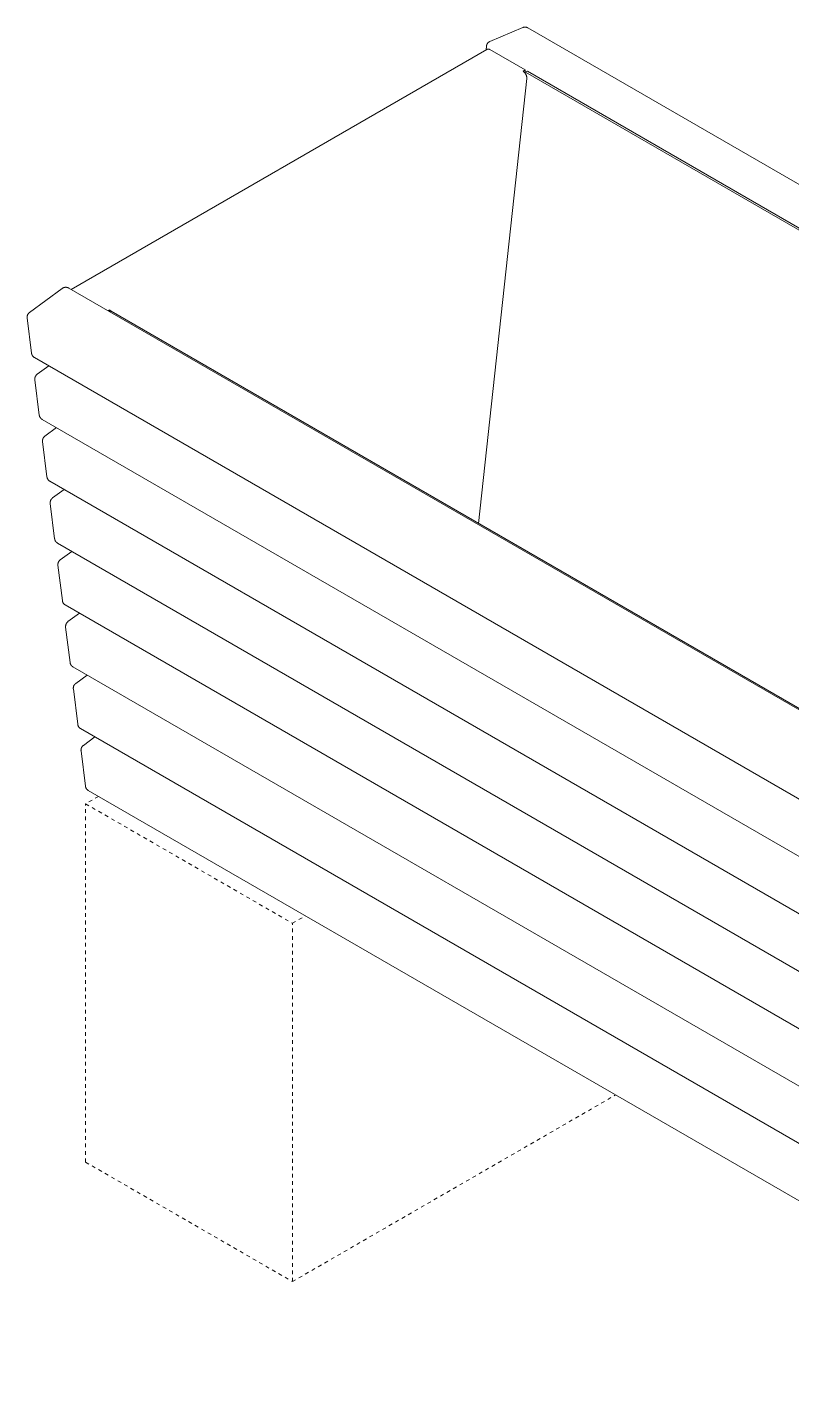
# Model space of a CAD drawing. Header units: inches. Extents: x -5 to 144, y -3 to 70.
# Drawn here: x 103 to 123.59, y 33.65 to 70.14 of the extents above; entities that cross this region are included whole.
import ezdxf

# ---------------------------------------------------------------- set-up
doc = ezdxf.new("R2010")
doc.units = ezdxf.units.IN
doc.linetypes.add('HIDDEN', pattern=[1.905, 1.27, -0.635])
doc.layers.add('ZANO_R', color=7, linetype='Continuous', lineweight=0)
doc.layers.add('ZANO_R_przerywana', color=250, linetype='HIDDEN', lineweight=0)

msp = doc.modelspace()

# ---------------------------------------------------------------- linework, layer by layer
at = {"layer": 'ZANO_R'}
for p, q in [((115.46377, 69.74987), (116.34671, 70.12288)), ((116.34671, 70.12288), (116.35171, 70.12489)), ((116.35171, 70.12489), (116.35677, 70.12673)), ((116.35677, 70.12673), (116.36189, 70.12839)), ((116.36189, 70.12839), (116.36706, 70.12988)), ((116.36706, 70.12988), (116.37229, 70.13119)), ((116.37229, 70.13119), (116.37755, 70.13232)), ((116.37755, 70.13232), (116.38285, 70.13327)), ((116.38285, 70.13327), (116.38818, 70.13404)), ((116.38818, 70.13404), (116.39354, 70.13463)), ((116.39354, 70.13463), (116.39891, 70.13503)), ((116.39891, 70.13503), (116.40429, 70.13525)), ((116.40429, 70.13525), (116.40967, 70.13528)), ((116.40967, 70.13528), (116.41505, 70.13514)), ((116.41505, 70.13514), (116.42043, 70.1348)), ((116.42043, 70.1348), (116.42579, 70.13429)), ((116.42579, 70.13429), (116.43113, 70.13359)), ((116.43113, 70.13359), (116.43644, 70.1327)), ((116.43644, 70.1327), (116.44172, 70.13164)), ((116.44172, 70.13164), (116.44696, 70.1304)), ((116.44696, 70.1304), (116.45215, 70.12898)), ((116.45215, 70.12898), (116.4573, 70.12738)), ((116.4573, 70.12738), (116.46238, 70.1256)), ((116.46238, 70.1256), (116.4674, 70.12366)), ((116.4674, 70.12366), (116.47235, 70.12154)), ((116.47235, 70.12154), (116.47723, 70.11926)), ((116.47723, 70.11926), (116.48203, 70.11681)), ((116.48203, 70.11681), (116.48674, 70.1142)), ((116.48674, 70.1142), (144.10289, 54.17)), ((115.39406, 69.69221), (115.39713, 69.69665)), ((115.39713, 69.69665), (115.40035, 69.70098)), ((115.40035, 69.70098), (115.40372, 69.70519)), ((115.40372, 69.70519), (115.40723, 69.70929)), ((115.40723, 69.70929), (115.41088, 69.71327)), ((115.41088, 69.71327), (115.41467, 69.71712)), ((115.41467, 69.71712), (115.41858, 69.72084)), ((115.41858, 69.72084), (115.42262, 69.72442)), ((115.42262, 69.72442), (115.42678, 69.72786)), ((115.42678, 69.72786), (115.43105, 69.73115)), ((115.43105, 69.73115), (115.43544, 69.7343)), ((115.43544, 69.7343), (115.43993, 69.7373)), ((115.43993, 69.7373), (115.44452, 69.74014)), ((115.44452, 69.74014), (115.44921, 69.74282)), ((115.44921, 69.74282), (115.45398, 69.74534)), ((115.45398, 69.74534), (115.45884, 69.74769)), ((115.45884, 69.74769), (115.46377, 69.74987)), ((104.18827, 63.07411), (115.3809, 69.53617)), ((115.35772, 69.52279), (115.3685, 69.62185)), ((115.3685, 69.62185), (115.36918, 69.62721)), ((115.36918, 69.62721), (115.37004, 69.63254)), ((115.37004, 69.63254), (115.37108, 69.63783)), ((115.37108, 69.63783), (115.3723, 69.64309)), ((115.3723, 69.64309), (115.3737, 69.6483)), ((115.3737, 69.6483), (115.37528, 69.65347)), ((115.37528, 69.65347), (115.37704, 69.65857)), ((115.37704, 69.65857), (115.37897, 69.66361)), ((115.37897, 69.66361), (115.38107, 69.66858)), ((115.38362, 69.53738), (115.3809, 69.53617)), ((115.38107, 69.66858), (115.38334, 69.67348)), ((115.38334, 69.67348), (115.38578, 69.6783)), ((115.38638, 69.53848), (115.38362, 69.53738)), ((115.38578, 69.6783), (115.38838, 69.68303)), ((115.38918, 69.53949), (115.38638, 69.53848)), ((115.38838, 69.68303), (115.39114, 69.68767)), ((115.39201, 69.5404), (115.38918, 69.53949)), ((115.39114, 69.68767), (115.39406, 69.69221)), ((115.39487, 69.54122), (115.39201, 69.5404)), ((115.39775, 69.54193), (115.39487, 69.54122)), ((115.40066, 69.54255), (115.39775, 69.54193)), ((115.40359, 69.54306), (115.40066, 69.54255)), ((115.40654, 69.54348), (115.40359, 69.54306)), ((115.40949, 69.54379), (115.40654, 69.54348)), ((115.41246, 69.54399), (115.40949, 69.54379)), ((115.41543, 69.5441), (115.41246, 69.54399)), ((115.4184, 69.5441), (115.41543, 69.5441)), ((115.42138, 69.544), (115.4184, 69.5441)), ((115.42434, 69.5438), (115.42138, 69.544)), ((115.4273, 69.54349), (115.42434, 69.5438)), ((115.43025, 69.54309), (115.4273, 69.54349)), ((115.43318, 69.54258), (115.43025, 69.54309)), ((115.43609, 69.54197), (115.43318, 69.54258)), ((115.43897, 69.54126), (115.43609, 69.54197)), ((115.44183, 69.54045), (115.43897, 69.54126)), ((115.44467, 69.53954), (115.44183, 69.54045)), ((115.44746, 69.53853), (115.44467, 69.53954)), ((115.45023, 69.53743), (115.44746, 69.53853)), ((115.45295, 69.53623), (115.45023, 69.53743)), ((115.45563, 69.53494), (115.45295, 69.53623)), ((115.45826, 69.53356), (115.45563, 69.53494)), ((115.46084, 69.53209), (115.45826, 69.53356)), ((115.46337, 69.53053), (115.46084, 69.53209)), ((115.46337, 69.53053), (116.4099, 68.98406)), ((116.4099, 68.98406), (116.35422, 68.95191)), ((116.4099, 68.98406), (116.4099, 68.91977)), ((116.45811, 68.75473), (115.15423, 56.77787)), ((116.36112, 68.94683), (116.35422, 68.95191)), ((116.36783, 68.94152), (116.36112, 68.94683)), ((116.37436, 68.93598), (116.36783, 68.94152)), ((116.3807, 68.93021), (116.37436, 68.93598)), ((116.38682, 68.92423), (116.3807, 68.93021)), ((116.39274, 68.91804), (116.38682, 68.92423)), ((116.39844, 68.91164), (116.39274, 68.91804)), ((116.4099, 68.91977), (116.39802, 68.91291)), ((116.40391, 68.90506), (116.39844, 68.91164)), ((116.40915, 68.89828), (116.40391, 68.90506)), ((116.41416, 68.89133), (116.40915, 68.89828)), ((116.41739, 68.9241), (116.41389, 68.89201)), ((116.41892, 68.88421), (116.41416, 68.89133)), ((116.41739, 68.9241), (116.47257, 68.94742)), ((141.91779, 54.20144), (116.41739, 68.9241)), ((116.42342, 68.87693), (116.41892, 68.88421)), ((116.42768, 68.86949), (116.42342, 68.87693)), ((116.43167, 68.86192), (116.42768, 68.86949)), ((116.4354, 68.85421), (116.43167, 68.86192)), ((116.43885, 68.84637), (116.4354, 68.85421)), ((116.44204, 68.83842), (116.43885, 68.84637)), ((116.44494, 68.83036), (116.44204, 68.83842)), ((116.44756, 68.82221), (116.44494, 68.83036)), ((116.4499, 68.81397), (116.44756, 68.82221)), ((116.45195, 68.80565), (116.4499, 68.81397)), ((116.45371, 68.79727), (116.45195, 68.80565)), ((116.45518, 68.78883), (116.45371, 68.79727)), ((116.45636, 68.78035), (116.45518, 68.78883)), ((116.45724, 68.77183), (116.45636, 68.78035)), ((116.45782, 68.76329), (116.45724, 68.77183)), ((116.45811, 68.75473), (116.45782, 68.76329)), ((141.97297, 54.22475), (116.47257, 68.94742)), ((103.99298, 63.12507), (103.99808, 63.1267)), ((103.99808, 63.1267), (104.00323, 63.12815)), ((104.00323, 63.12815), (104.00843, 63.12943)), ((104.00843, 63.12943), (104.01366, 63.13053)), ((104.01366, 63.13053), (104.01894, 63.13145)), ((104.01894, 63.13145), (104.02424, 63.13219)), ((104.02424, 63.13219), (104.02956, 63.13276)), ((104.02956, 63.13276), (104.0349, 63.13314)), ((104.0349, 63.13314), (104.04025, 63.13334)), ((104.04025, 63.13334), (104.0456, 63.13335)), ((104.0456, 63.13335), (104.05095, 63.13319)), ((104.05095, 63.13319), (104.05629, 63.13284)), ((104.05629, 63.13284), (104.06162, 63.13232)), ((104.06162, 63.13232), (104.06692, 63.13161)), ((104.06692, 63.13161), (104.0722, 63.13072)), ((104.0722, 63.13072), (104.07745, 63.12965)), ((104.07745, 63.12965), (104.08265, 63.12841)), ((104.08265, 63.12841), (104.08781, 63.12699)), ((104.08781, 63.12699), (104.09292, 63.12539)), ((103.06746, 62.45643), (103.9504, 63.10295)), ((103.9504, 63.10295), (103.95477, 63.10604)), ((103.95477, 63.10604), (103.95924, 63.10897)), ((103.95924, 63.10897), (103.96381, 63.11176)), ((103.96381, 63.11176), (103.96848, 63.11439)), ((103.96848, 63.11439), (103.97323, 63.11685)), ((103.97323, 63.11685), (103.97806, 63.11916)), ((103.97806, 63.11916), (103.98296, 63.1213)), ((103.98296, 63.1213), (103.98794, 63.12327)), ((103.98794, 63.12327), (103.99298, 63.12507)), ((104.09292, 63.12539), (104.09797, 63.12362)), ((104.09797, 63.12362), (104.10296, 63.12168)), ((104.10296, 63.12168), (104.10788, 63.11958)), ((104.10788, 63.11958), (104.11273, 63.1173)), ((104.11273, 63.1173), (104.11749, 63.11487)), ((104.11749, 63.11487), (104.12217, 63.11227)), ((104.12217, 63.11227), (131.73833, 47.16808)), ((103.017, 62.39424), (103.01931, 62.39912)), ((103.01931, 62.39912), (103.02178, 62.40392)), ((103.02178, 62.40392), (103.02442, 62.40863)), ((103.02442, 62.40863), (103.02721, 62.41324)), ((103.02721, 62.41324), (103.03017, 62.41776)), ((103.03017, 62.41776), (103.03327, 62.42218)), ((103.03327, 62.42218), (103.03653, 62.42648)), ((103.03653, 62.42648), (103.03993, 62.43068)), ((103.03993, 62.43068), (103.04347, 62.43475)), ((103.04347, 62.43475), (103.04715, 62.4387)), ((103.04715, 62.4387), (103.05097, 62.44252)), ((103.05097, 62.44252), (103.05491, 62.4462)), ((103.05491, 62.4462), (103.05897, 62.44975)), ((103.05897, 62.44975), (103.06316, 62.45316)), ((103.06316, 62.45316), (103.06746, 62.45643)), ((105.21867, 62.5228), (105.18092, 62.501)), ((105.21867, 62.5228), (105.22452, 62.51947)), ((105.21867, 62.47921), (105.21867, 62.5228)), ((105.22452, 62.51947), (105.23025, 62.51594)), ((105.23025, 62.51594), (105.23585, 62.51222)), ((105.23585, 62.51222), (105.24132, 62.50831)), ((105.24017, 62.4668), (105.26686, 62.48635)), ((105.24132, 62.50831), (105.24666, 62.50422)), ((105.24666, 62.50422), (105.25186, 62.49995)), ((105.25186, 62.49995), (105.2569, 62.4955)), ((105.2569, 62.4955), (105.2618, 62.49088)), ((105.2618, 62.49088), (105.26653, 62.4861)), ((105.26686, 62.48635), (130.76726, 47.76368)), ((103.00303, 62.33145), (103.0032, 62.33685)), ((103.00305, 62.32605), (103.00303, 62.33145)), ((103.00326, 62.32066), (103.00305, 62.32605)), ((103.0032, 62.33685), (103.00354, 62.34223)), ((103.00365, 62.31528), (103.00326, 62.32066)), ((103.00354, 62.34223), (103.00408, 62.3476)), ((103.00422, 62.30991), (103.00365, 62.31528)), ((103.00408, 62.3476), (103.00479, 62.35295)), ((103.12266, 61.35876), (103.00422, 62.30991)), ((103.00479, 62.35295), (103.00569, 62.35828)), ((103.00569, 62.35828), (103.00678, 62.36357)), ((103.00678, 62.36357), (103.00804, 62.36881)), ((103.00804, 62.36881), (103.00948, 62.37402)), ((103.00948, 62.37402), (103.0111, 62.37917)), ((103.0111, 62.37917), (103.01289, 62.38426)), ((103.01289, 62.38426), (103.01486, 62.38928)), ((103.01486, 62.38928), (103.017, 62.39424)), ((103.12342, 61.35343), (103.12266, 61.35876)), ((103.12436, 61.34813), (103.12342, 61.35343)), ((103.12548, 61.34286), (103.12436, 61.34813)), ((103.12677, 61.33763), (103.12548, 61.34286)), ((103.12825, 61.33245), (103.12677, 61.33763)), ((103.1299, 61.32733), (103.12825, 61.33245)), ((103.13173, 61.32226), (103.1299, 61.32733)), ((103.13373, 61.31726), (103.13173, 61.32226)), ((103.1359, 61.31233), (103.13373, 61.31726)), ((103.13823, 61.30748), (103.1359, 61.31233)), ((103.14074, 61.30271), (103.13823, 61.30748)), ((103.1434, 61.29803), (103.14074, 61.30271)), ((103.14622, 61.29345), (103.1434, 61.29803)), ((103.1492, 61.28896), (103.14622, 61.29345)), ((103.15232, 61.28457), (103.1492, 61.28896)), ((103.1556, 61.2803), (103.15232, 61.28457)), ((103.15902, 61.27614), (103.1556, 61.2803)), ((103.16258, 61.2721), (103.15902, 61.27614)), ((103.16628, 61.26818), (103.16258, 61.2721)), ((103.1701, 61.2644), (103.16628, 61.26818)), ((103.17406, 61.26074), (103.1701, 61.2644)), ((103.17814, 61.25722), (103.17406, 61.26074)), ((103.18233, 61.25385), (103.17814, 61.25722)), ((103.18664, 61.25062), (103.18233, 61.25385)), ((103.19106, 61.24754), (103.18664, 61.25062)), ((103.19558, 61.24461), (103.19106, 61.24754)), ((103.20019, 61.24184), (103.19558, 61.24461)), ((130.81635, 45.29764), (103.20019, 61.24184)), ((103.27472, 60.79192), (103.58542, 61.01943)), ((103.21029, 60.66694), (103.21046, 60.67234)), ((103.21032, 60.66155), (103.21029, 60.66694)), ((103.21052, 60.65615), (103.21032, 60.66155)), ((103.21046, 60.67234), (103.21081, 60.67773)), ((103.21091, 60.65077), (103.21052, 60.65615)), ((103.21081, 60.67773), (103.21134, 60.6831)), ((103.21149, 60.6454), (103.21091, 60.65077)), ((103.21134, 60.6831), (103.21206, 60.68845)), ((103.32992, 59.69425), (103.21149, 60.6454)), ((103.21206, 60.68845), (103.21296, 60.69377)), ((103.21296, 60.69377), (103.21404, 60.69906)), ((103.21404, 60.69906), (103.2153, 60.70431)), ((103.2153, 60.70431), (103.21674, 60.70951)), ((103.21674, 60.70951), (103.21836, 60.71466)), ((103.21836, 60.71466), (103.22016, 60.71975)), ((103.22016, 60.71975), (103.22212, 60.72478)), ((103.22212, 60.72478), (103.22426, 60.72973)), ((103.22426, 60.72973), (103.22657, 60.73461)), ((103.22657, 60.73461), (103.22904, 60.73941)), ((103.22904, 60.73941), (103.23168, 60.74412)), ((103.23168, 60.74412), (103.23448, 60.74874)), ((103.23448, 60.74874), (103.23743, 60.75326)), ((103.23743, 60.75326), (103.24054, 60.75767)), ((103.24054, 60.75767), (103.24379, 60.76198)), ((103.24379, 60.76198), (103.24719, 60.76617)), ((103.24719, 60.76617), (103.25074, 60.77024)), ((103.25074, 60.77024), (103.25442, 60.77419)), ((103.25442, 60.77419), (103.25823, 60.77801)), ((103.25823, 60.77801), (103.26217, 60.7817)), ((103.26217, 60.7817), (103.26624, 60.78525)), ((103.26624, 60.78525), (103.27042, 60.78866)), ((103.27042, 60.78866), (103.27472, 60.79192)), ((103.33068, 59.68892), (103.32992, 59.69425)), ((103.33162, 59.68362), (103.33068, 59.68892)), ((103.33274, 59.67835), (103.33162, 59.68362)), ((103.33404, 59.67313), (103.33274, 59.67835)), ((103.33551, 59.66795), (103.33404, 59.67313)), ((103.33717, 59.66282), (103.33551, 59.66795)), ((103.33899, 59.65776), (103.33717, 59.66282)), ((103.34099, 59.65276), (103.33899, 59.65776)), ((103.34316, 59.64783), (103.34099, 59.65276)), ((103.3455, 59.64298), (103.34316, 59.64783)), ((103.348, 59.63821), (103.3455, 59.64298)), ((103.35066, 59.63353), (103.348, 59.63821)), ((103.35348, 59.62894), (103.35066, 59.63353)), ((103.35646, 59.62445), (103.35348, 59.62894)), ((103.35959, 59.62007), (103.35646, 59.62445)), ((103.36286, 59.61579), (103.35959, 59.62007)), ((103.36628, 59.61163), (103.36286, 59.61579)), ((103.36984, 59.60759), (103.36628, 59.61163)), ((103.37354, 59.60368), (103.36984, 59.60759)), ((103.37737, 59.59989), (103.37354, 59.60368)), ((103.38132, 59.59623), (103.37737, 59.59989)), ((103.3854, 59.59272), (103.38132, 59.59623)), ((103.3896, 59.58934), (103.3854, 59.59272)), ((103.3939, 59.58611), (103.3896, 59.58934)), ((103.39832, 59.58303), (103.3939, 59.58611)), ((103.40284, 59.5801), (103.39832, 59.58303)), ((103.40746, 59.57733), (103.40284, 59.5801)), ((131.02361, 43.63314), (103.40746, 59.57733)), ((103.46168, 59.10968), (103.46549, 59.1135)), ((103.46549, 59.1135), (103.46944, 59.11719)), ((103.46944, 59.11719), (103.4735, 59.12074)), ((103.4735, 59.12074), (103.47769, 59.12415)), ((103.47769, 59.12415), (103.48199, 59.12741)), ((103.48199, 59.12741), (103.79269, 59.35492)), ((103.41756, 59.00244), (103.41772, 59.00783)), ((103.41758, 58.99704), (103.41756, 59.00244)), ((103.41779, 58.99164), (103.41758, 58.99704)), ((103.41772, 59.00783), (103.41807, 59.01322)), ((103.41818, 58.98626), (103.41779, 58.99164)), ((103.41807, 59.01322), (103.4186, 59.01859)), ((103.41875, 58.98089), (103.41818, 58.98626)), ((103.4186, 59.01859), (103.41932, 59.02394)), ((103.53719, 58.02975), (103.41875, 58.98089)), ((103.41932, 59.02394), (103.42022, 59.02926)), ((103.42022, 59.02926), (103.4213, 59.03455)), ((103.4213, 59.03455), (103.42256, 59.0398)), ((103.42256, 59.0398), (103.42401, 59.045)), ((103.42401, 59.045), (103.42563, 59.05015)), ((103.42563, 59.05015), (103.42742, 59.05524)), ((103.42742, 59.05524), (103.42939, 59.06027)), ((103.42939, 59.06027), (103.43153, 59.06522)), ((103.43153, 59.06522), (103.43383, 59.0701)), ((103.43383, 59.0701), (103.43631, 59.0749)), ((103.43631, 59.0749), (103.43894, 59.07961)), ((103.43894, 59.07961), (103.44174, 59.08423)), ((103.44174, 59.08423), (103.44469, 59.08875)), ((103.44469, 59.08875), (103.4478, 59.09316)), ((103.4478, 59.09316), (103.45105, 59.09747)), ((103.45105, 59.09747), (103.45446, 59.10166)), ((103.45446, 59.10166), (103.458, 59.10573)), ((103.458, 59.10573), (103.46168, 59.10968)), ((103.53794, 58.02441), (103.53719, 58.02975)), ((103.53888, 58.01911), (103.53794, 58.02441)), ((103.54, 58.01384), (103.53888, 58.01911)), ((103.5413, 58.00862), (103.54, 58.01384)), ((103.54278, 58.00344), (103.5413, 58.00862)), ((103.54443, 57.99831), (103.54278, 58.00344)), ((103.54626, 57.99325), (103.54443, 57.99831)), ((103.54826, 57.98825), (103.54626, 57.99325)), ((103.55043, 57.98332), (103.54826, 57.98825)), ((103.55276, 57.97847), (103.55043, 57.98332)), ((103.55526, 57.9737), (103.55276, 57.97847)), ((103.55792, 57.96902), (103.55526, 57.9737)), ((103.56075, 57.96443), (103.55792, 57.96902)), ((103.56372, 57.95994), (103.56075, 57.96443)), ((103.56685, 57.95556), (103.56372, 57.95994)), ((103.57013, 57.95128), (103.56685, 57.95556)), ((103.57355, 57.94713), (103.57013, 57.95128)), ((103.57711, 57.94309), (103.57355, 57.94713)), ((103.5808, 57.93917), (103.57711, 57.94309)), ((103.58463, 57.93538), (103.5808, 57.93917)), ((103.58859, 57.93173), (103.58463, 57.93538)), ((103.59266, 57.92821), (103.58859, 57.93173)), ((103.59686, 57.92483), (103.59266, 57.92821)), ((103.60117, 57.9216), (103.59686, 57.92483)), ((103.60558, 57.91852), (103.60117, 57.9216)), ((103.6101, 57.9156), (103.60558, 57.91852)), ((103.61472, 57.91282), (103.6101, 57.9156)), ((131.23087, 41.96863), (103.61472, 57.91282)), ((103.68925, 57.4629), (103.99995, 57.69041)), ((103.62482, 57.33793), (103.62499, 57.34332)), ((103.62484, 57.33253), (103.62482, 57.33793)), ((103.62505, 57.32714), (103.62484, 57.33253)), ((103.62499, 57.34332), (103.62533, 57.34871)), ((103.62544, 57.32175), (103.62505, 57.32714)), ((103.62533, 57.34871), (103.62587, 57.35408)), ((103.62601, 57.31639), (103.62544, 57.32175)), ((103.62587, 57.35408), (103.62658, 57.35943)), ((103.74445, 56.36524), (103.62601, 57.31639)), ((103.62658, 57.35943), (103.62748, 57.36476)), ((103.62748, 57.36476), (103.62857, 57.37004)), ((103.62857, 57.37004), (103.62983, 57.37529)), ((103.62983, 57.37529), (103.63127, 57.38049)), ((103.63127, 57.38049), (103.63289, 57.38564)), ((103.63289, 57.38564), (103.63468, 57.39073)), ((103.63468, 57.39073), (103.63665, 57.39576)), ((103.63665, 57.39576), (103.63879, 57.40072)), ((103.63879, 57.40072), (103.6411, 57.4056)), ((103.6411, 57.4056), (103.64357, 57.41039)), ((103.64357, 57.41039), (103.64621, 57.41511)), ((103.64621, 57.41511), (103.649, 57.41972)), ((103.649, 57.41972), (103.65196, 57.42424)), ((103.65196, 57.42424), (103.65506, 57.42866)), ((103.65506, 57.42866), (103.65832, 57.43296)), ((103.65832, 57.43296), (103.66172, 57.43715)), ((103.66172, 57.43715), (103.66526, 57.44123)), ((103.66526, 57.44123), (103.66894, 57.44517)), ((103.66894, 57.44517), (103.67276, 57.44899)), ((103.67276, 57.44899), (103.6767, 57.45268)), ((103.6767, 57.45268), (103.68076, 57.45623)), ((103.68076, 57.45623), (103.68495, 57.45964)), ((103.68495, 57.45964), (103.68925, 57.4629)), ((103.74521, 56.35991), (103.74445, 56.36524)), ((103.74615, 56.3546), (103.74521, 56.35991)), ((103.74727, 56.34934), (103.74615, 56.3546)), ((103.74856, 56.34411), (103.74727, 56.34934)), ((103.75004, 56.33893), (103.74856, 56.34411)), ((103.75169, 56.33381), (103.75004, 56.33893)), ((103.75352, 56.32874), (103.75169, 56.33381)), ((103.75552, 56.32374), (103.75352, 56.32874)), ((103.75769, 56.31881), (103.75552, 56.32374)), ((103.76002, 56.31396), (103.75769, 56.31881)), ((103.76253, 56.30919), (103.76002, 56.31396)), ((103.76519, 56.30451), (103.76253, 56.30919)), ((103.76801, 56.29992), (103.76519, 56.30451)), ((103.77099, 56.29544), (103.76801, 56.29992)), ((103.77411, 56.29105), (103.77099, 56.29544)), ((103.77739, 56.28678), (103.77411, 56.29105)), ((103.78081, 56.28262), (103.77739, 56.28678)), ((103.78437, 56.27858), (103.78081, 56.28262)), ((103.78807, 56.27466), (103.78437, 56.27858)), ((103.79189, 56.27087), (103.78807, 56.27466)), ((103.79585, 56.26722), (103.79189, 56.27087)), ((103.79993, 56.2637), (103.79585, 56.26722)), ((103.80412, 56.26033), (103.79993, 56.2637)), ((103.80843, 56.2571), (103.80412, 56.26033)), ((103.81285, 56.25402), (103.80843, 56.2571)), ((103.81737, 56.25109), (103.81285, 56.25402)), ((103.82198, 56.24832), (103.81737, 56.25109)), ((131.43814, 40.30412), (103.82198, 56.24832)), ((103.89651, 55.7984), (104.20721, 56.0259)), ((103.83208, 55.67342), (103.83225, 55.67882)), ((103.83211, 55.66802), (103.83208, 55.67342)), ((103.83231, 55.66263), (103.83211, 55.66802)), ((103.83225, 55.67882), (103.8326, 55.6842)), ((103.8327, 55.65725), (103.83231, 55.66263)), ((103.8326, 55.6842), (103.83313, 55.68958)), ((103.83328, 55.65188), (103.8327, 55.65725)), ((103.83313, 55.68958), (103.83385, 55.69493)), ((103.95171, 54.70073), (103.83328, 55.65188)), ((103.83385, 55.69493), (103.83475, 55.70025)), ((103.83475, 55.70025), (103.83583, 55.70554)), ((103.83583, 55.70554), (103.83709, 55.71078)), ((103.83709, 55.71078), (103.83853, 55.71599)), ((103.83853, 55.71599), (103.84015, 55.72114)), ((103.84015, 55.72114), (103.84195, 55.72623)), ((103.84195, 55.72623), (103.84391, 55.73125)), ((103.84391, 55.73125), (103.84605, 55.73621)), ((103.84605, 55.73621), (103.84836, 55.74109)), ((103.84836, 55.74109), (103.85083, 55.74589)), ((103.85083, 55.74589), (103.85347, 55.7506)), ((103.85347, 55.7506), (103.85627, 55.75521)), ((103.85627, 55.75521), (103.85922, 55.75973)), ((103.85922, 55.75973), (103.86233, 55.76415)), ((103.86233, 55.76415), (103.86558, 55.76845)), ((103.86558, 55.76845), (103.86898, 55.77265)), ((103.86898, 55.77265), (103.87253, 55.77672)), ((103.87253, 55.77672), (103.87621, 55.78067)), ((103.87621, 55.78067), (103.88002, 55.78449)), ((103.88002, 55.78449), (103.88396, 55.78817)), ((103.88396, 55.78817), (103.88803, 55.79172)), ((103.88803, 55.79172), (103.89221, 55.79513)), ((103.89221, 55.79513), (103.89651, 55.7984)), ((103.95247, 54.6954), (103.95171, 54.70073)), ((103.95341, 54.6901), (103.95247, 54.6954)), ((103.95453, 54.68483), (103.95341, 54.6901)), ((103.95583, 54.6796), (103.95453, 54.68483)), ((103.9573, 54.67443), (103.95583, 54.6796)), ((103.95896, 54.6693), (103.9573, 54.67443)), ((103.96078, 54.66423), (103.95896, 54.6693)), ((103.96278, 54.65923), (103.96078, 54.66423)), ((103.96495, 54.65431), (103.96278, 54.65923)), ((103.96729, 54.64945), (103.96495, 54.65431)), ((103.96979, 54.64468), (103.96729, 54.64945)), ((103.97245, 54.64), (103.96979, 54.64468)), ((103.97527, 54.63542), (103.97245, 54.64)), ((103.97825, 54.63093), (103.97527, 54.63542)), ((103.98138, 54.62654), (103.97825, 54.63093)), ((103.98465, 54.62227), (103.98138, 54.62654)), ((103.98807, 54.61811), (103.98465, 54.62227)), ((103.99163, 54.61407), (103.98807, 54.61811)), ((103.99533, 54.61015), (103.99163, 54.61407)), ((103.99916, 54.60637), (103.99533, 54.61015)), ((104.00311, 54.60271), (103.99916, 54.60637)), ((104.00719, 54.5992), (104.00311, 54.60271)), ((104.01139, 54.59582), (104.00719, 54.5992)), ((104.01569, 54.59259), (104.01139, 54.59582)), ((104.02011, 54.58951), (104.01569, 54.59259)), ((104.02463, 54.58658), (104.02011, 54.58951)), ((104.02925, 54.58381), (104.02463, 54.58658)), ((131.6454, 38.63961), (104.02925, 54.58381)), ((104.03935, 54.00891), (104.03951, 54.01431)), ((104.03937, 54.00352), (104.03935, 54.00891)), ((104.03951, 54.01431), (104.03986, 54.0197)), ((104.03986, 54.0197), (104.04039, 54.02507)), ((104.04039, 54.02507), (104.04111, 54.03042)), ((104.04111, 54.03042), (104.04201, 54.03574)), ((104.04201, 54.03574), (104.04309, 54.04103)), ((104.04309, 54.04103), (104.04435, 54.04628)), ((104.04435, 54.04628), (104.0458, 54.05148)), ((104.0458, 54.05148), (104.04742, 54.05663)), ((104.04742, 54.05663), (104.04921, 54.06172)), ((104.04921, 54.06172), (104.05118, 54.06675)), ((104.05118, 54.06675), (104.05332, 54.0717)), ((104.05332, 54.0717), (104.05562, 54.07658)), ((104.05562, 54.07658), (104.0581, 54.08138)), ((104.0581, 54.08138), (104.06073, 54.08609)), ((104.06073, 54.08609), (104.06353, 54.09071)), ((104.06353, 54.09071), (104.06648, 54.09523)), ((104.06648, 54.09523), (104.06959, 54.09964)), ((104.06959, 54.09964), (104.07284, 54.10395)), ((104.07284, 54.10395), (104.07625, 54.10814)), ((104.07625, 54.10814), (104.07979, 54.11221)), ((104.07979, 54.11221), (104.08347, 54.11616)), ((104.08347, 54.11616), (104.08728, 54.11998)), ((104.08728, 54.11998), (104.09123, 54.12367)), ((104.09123, 54.12367), (104.09529, 54.12722)), ((104.09529, 54.12722), (104.09948, 54.13063)), ((104.09948, 54.13063), (104.10378, 54.13389)), ((104.10378, 54.13389), (104.41448, 54.3614)), ((104.03958, 53.99812), (104.03937, 54.00352)), ((104.03997, 53.99274), (104.03958, 53.99812)), ((104.04054, 53.98737), (104.03997, 53.99274)), ((104.15898, 53.03622), (104.04054, 53.98737)), ((104.15973, 53.03089), (104.15898, 53.03622)), ((104.16067, 53.02559), (104.15973, 53.03089)), ((104.16179, 53.02032), (104.16067, 53.02559)), ((104.16309, 53.0151), (104.16179, 53.02032)), ((104.16457, 53.00992), (104.16309, 53.0151)), ((104.16622, 53.00479), (104.16457, 53.00992)), ((104.16805, 52.99973), (104.16622, 53.00479)), ((104.17005, 52.99473), (104.16805, 52.99973)), ((104.17222, 52.9898), (104.17005, 52.99473)), ((104.17455, 52.98495), (104.17222, 52.9898)), ((104.17705, 52.98018), (104.17455, 52.98495)), ((104.17971, 52.9755), (104.17705, 52.98018)), ((104.18254, 52.97091), (104.17971, 52.9755)), ((104.18551, 52.96642), (104.18254, 52.97091)), ((104.18864, 52.96204), (104.18551, 52.96642)), ((104.19192, 52.95776), (104.18864, 52.96204)), ((104.19534, 52.9536), (104.19192, 52.95776)), ((104.1989, 52.94956), (104.19534, 52.9536)), ((104.20259, 52.94565), (104.1989, 52.94956)), ((104.20642, 52.94186), (104.20259, 52.94565)), ((104.21038, 52.9382), (104.20642, 52.94186)), ((104.21445, 52.93469), (104.21038, 52.9382)), ((104.21865, 52.93131), (104.21445, 52.93469)), ((104.22296, 52.92808), (104.21865, 52.93131)), ((104.22737, 52.925), (104.22296, 52.92808)), ((104.23189, 52.92207), (104.22737, 52.925)), ((104.23651, 52.9193), (104.23189, 52.92207)), ((131.85266, 36.97511), (104.23651, 52.9193)), ((104.31104, 52.46938), (104.62174, 52.69689)), ((104.24661, 52.34441), (104.24678, 52.3498)), ((104.24663, 52.33901), (104.24661, 52.34441)), ((104.24684, 52.33361), (104.24663, 52.33901)), ((104.24678, 52.3498), (104.24712, 52.35519)), ((104.24723, 52.32823), (104.24684, 52.33361)), ((104.24712, 52.35519), (104.24766, 52.36056)), ((104.2478, 52.32286), (104.24723, 52.32823)), ((104.24766, 52.36056), (104.24837, 52.36591)), ((104.36624, 51.37172), (104.2478, 52.32286)), ((104.24837, 52.36591), (104.24927, 52.37123)), ((104.24927, 52.37123), (104.25036, 52.37652)), ((104.25036, 52.37652), (104.25162, 52.38177)), ((104.25162, 52.38177), (104.25306, 52.38697)), ((104.25306, 52.38697), (104.25468, 52.39212)), ((104.25468, 52.39212), (104.25647, 52.39721)), ((104.25647, 52.39721), (104.25844, 52.40224)), ((104.25844, 52.40224), (104.26058, 52.40719)), ((104.26058, 52.40719), (104.26289, 52.41207)), ((104.26289, 52.41207), (104.26536, 52.41687)), ((104.26536, 52.41687), (104.268, 52.42158)), ((104.268, 52.42158), (104.27079, 52.4262)), ((104.27079, 52.4262), (104.27375, 52.43072)), ((104.27375, 52.43072), (104.27685, 52.43513)), ((104.27685, 52.43513), (104.28011, 52.43944)), ((104.28011, 52.43944), (104.28351, 52.44363)), ((104.28351, 52.44363), (104.28705, 52.4477)), ((104.28705, 52.4477), (104.29073, 52.45165)), ((104.29073, 52.45165), (104.29455, 52.45547)), ((104.29455, 52.45547), (104.29849, 52.45916)), ((104.29849, 52.45916), (104.30255, 52.46271)), ((104.30255, 52.46271), (104.30674, 52.46612)), ((104.30674, 52.46612), (104.31104, 52.46938)), ((104.367, 51.36639), (104.36624, 51.37172)), ((104.36794, 51.36108), (104.367, 51.36639)), ((104.36906, 51.35582), (104.36794, 51.36108)), ((104.37035, 51.35059), (104.36906, 51.35582)), ((104.37183, 51.34541), (104.37035, 51.35059)), ((104.37348, 51.34029), (104.37183, 51.34541)), ((104.37531, 51.33522), (104.37348, 51.34029)), ((104.37731, 51.33022), (104.37531, 51.33522)), ((104.37948, 51.32529), (104.37731, 51.33022)), ((104.38182, 51.32044), (104.37948, 51.32529)), ((104.38432, 51.31567), (104.38182, 51.32044)), ((104.38698, 51.31099), (104.38432, 51.31567)), ((104.3898, 51.3064), (104.38698, 51.31099)), ((104.39278, 51.30191), (104.3898, 51.3064)), ((104.3959, 51.29753), (104.39278, 51.30191)), ((104.39918, 51.29326), (104.3959, 51.29753)), ((104.4026, 51.2891), (104.39918, 51.29326)), ((104.40616, 51.28506), (104.4026, 51.2891)), ((104.40986, 51.28114), (104.40616, 51.28506)), ((104.41368, 51.27735), (104.40986, 51.28114)), ((104.41764, 51.2737), (104.41368, 51.27735)), ((104.42172, 51.27018), (104.41764, 51.2737)), ((104.42591, 51.2668), (104.42172, 51.27018)), ((104.43022, 51.26357), (104.42591, 51.2668)), ((104.43464, 51.26049), (104.43022, 51.26357)), ((104.43916, 51.25757), (104.43464, 51.26049)), ((104.44377, 51.25479), (104.43916, 51.25757)), ((132.05993, 35.3106), (104.44377, 51.25479)), ((104.45888, 50.71726), (104.46032, 50.72246)), ((104.46032, 50.72246), (104.46194, 50.72761)), ((104.46194, 50.72761), (104.46374, 50.7327)), ((104.46374, 50.7327), (104.4657, 50.73773)), ((104.4657, 50.73773), (104.46784, 50.74269)), ((104.46784, 50.74269), (104.47015, 50.74757)), ((104.47015, 50.74757), (104.47262, 50.75237)), ((104.47262, 50.75237), (104.47526, 50.75708)), ((104.47526, 50.75708), (104.47806, 50.76169)), ((104.47806, 50.76169), (104.48101, 50.76621)), ((104.48101, 50.76621), (104.48412, 50.77063)), ((104.48412, 50.77063), (104.48737, 50.77493)), ((104.48737, 50.77493), (104.49077, 50.77912)), ((104.49077, 50.77912), (104.49432, 50.7832)), ((104.49432, 50.7832), (104.498, 50.78715)), ((104.498, 50.78715), (104.50181, 50.79097)), ((104.50181, 50.79097), (104.50575, 50.79465)), ((104.50575, 50.79465), (104.50982, 50.7982)), ((104.50982, 50.7982), (104.514, 50.80161)), ((104.514, 50.80161), (104.5183, 50.80487)), ((104.5183, 50.80487), (104.829, 51.03238)), ((104.45387, 50.6799), (104.45404, 50.6853)), ((104.4539, 50.6745), (104.45387, 50.6799)), ((104.4541, 50.66911), (104.4539, 50.6745)), ((104.45404, 50.6853), (104.45439, 50.69068)), ((104.45449, 50.66372), (104.4541, 50.66911)), ((104.45439, 50.69068), (104.45492, 50.69605)), ((104.45507, 50.65836), (104.45449, 50.66372)), ((104.45492, 50.69605), (104.45564, 50.7014)), ((104.5735, 49.70721), (104.45507, 50.65836)), ((104.45564, 50.7014), (104.45654, 50.70673)), ((104.45654, 50.70673), (104.45762, 50.71201)), ((104.45762, 50.71201), (104.45888, 50.71726)), ((104.57426, 49.70188), (104.5735, 49.70721)), ((104.5752, 49.69658), (104.57426, 49.70188)), ((104.57632, 49.69131), (104.5752, 49.69658)), ((104.57762, 49.68608), (104.57632, 49.69131)), ((104.57909, 49.6809), (104.57762, 49.68608)), ((104.58075, 49.67578), (104.57909, 49.6809)), ((104.58257, 49.67071), (104.58075, 49.67578)), ((104.58457, 49.66571), (104.58257, 49.67071)), ((104.58674, 49.66078), (104.58457, 49.66571)), ((104.58908, 49.65593), (104.58674, 49.66078)), ((104.59158, 49.65116), (104.58908, 49.65593)), ((104.59424, 49.64648), (104.59158, 49.65116)), ((104.59706, 49.64189), (104.59424, 49.64648)), ((104.60004, 49.63741), (104.59706, 49.64189)), ((104.60317, 49.63302), (104.60004, 49.63741)), ((104.60644, 49.62875), (104.60317, 49.63302)), ((104.60986, 49.62459), (104.60644, 49.62875)), ((104.61342, 49.62055), (104.60986, 49.62459)), ((104.61712, 49.61663), (104.61342, 49.62055)), ((104.62095, 49.61284), (104.61712, 49.61663)), ((104.6249, 49.60919), (104.62095, 49.61284)), ((104.62898, 49.60567), (104.6249, 49.60919)), ((104.63318, 49.6023), (104.62898, 49.60567)), ((104.63748, 49.59907), (104.63318, 49.6023)), ((104.6419, 49.59599), (104.63748, 49.59907)), ((104.64642, 49.59306), (104.6419, 49.59599)), ((104.65104, 49.59029), (104.64642, 49.59306)), ((132.26719, 33.64609), (104.65104, 49.59029))]:
    msp.add_line(p, q, dxfattribs=at)
at = {"layer": 'ZANO_R_przerywana', "ltscale": 0.05}
for p, q in [((104.92612, 49.43147), (104.57838, 49.2307)), ((104.57838, 49.2307), (110.14615, 46.01614)), ((104.57838, 39.58703), (104.57838, 49.2307)), ((110.14615, 46.01614), (110.49389, 46.21691)), ((110.14615, 36.37248), (110.14615, 46.01614)), ((110.14615, 36.37248), (118.84555, 41.39508)), ((104.57838, 39.58703), (110.14615, 36.37248))]:
    msp.add_line(p, q, dxfattribs=at)

doc.saveas('drawing.dxf')
